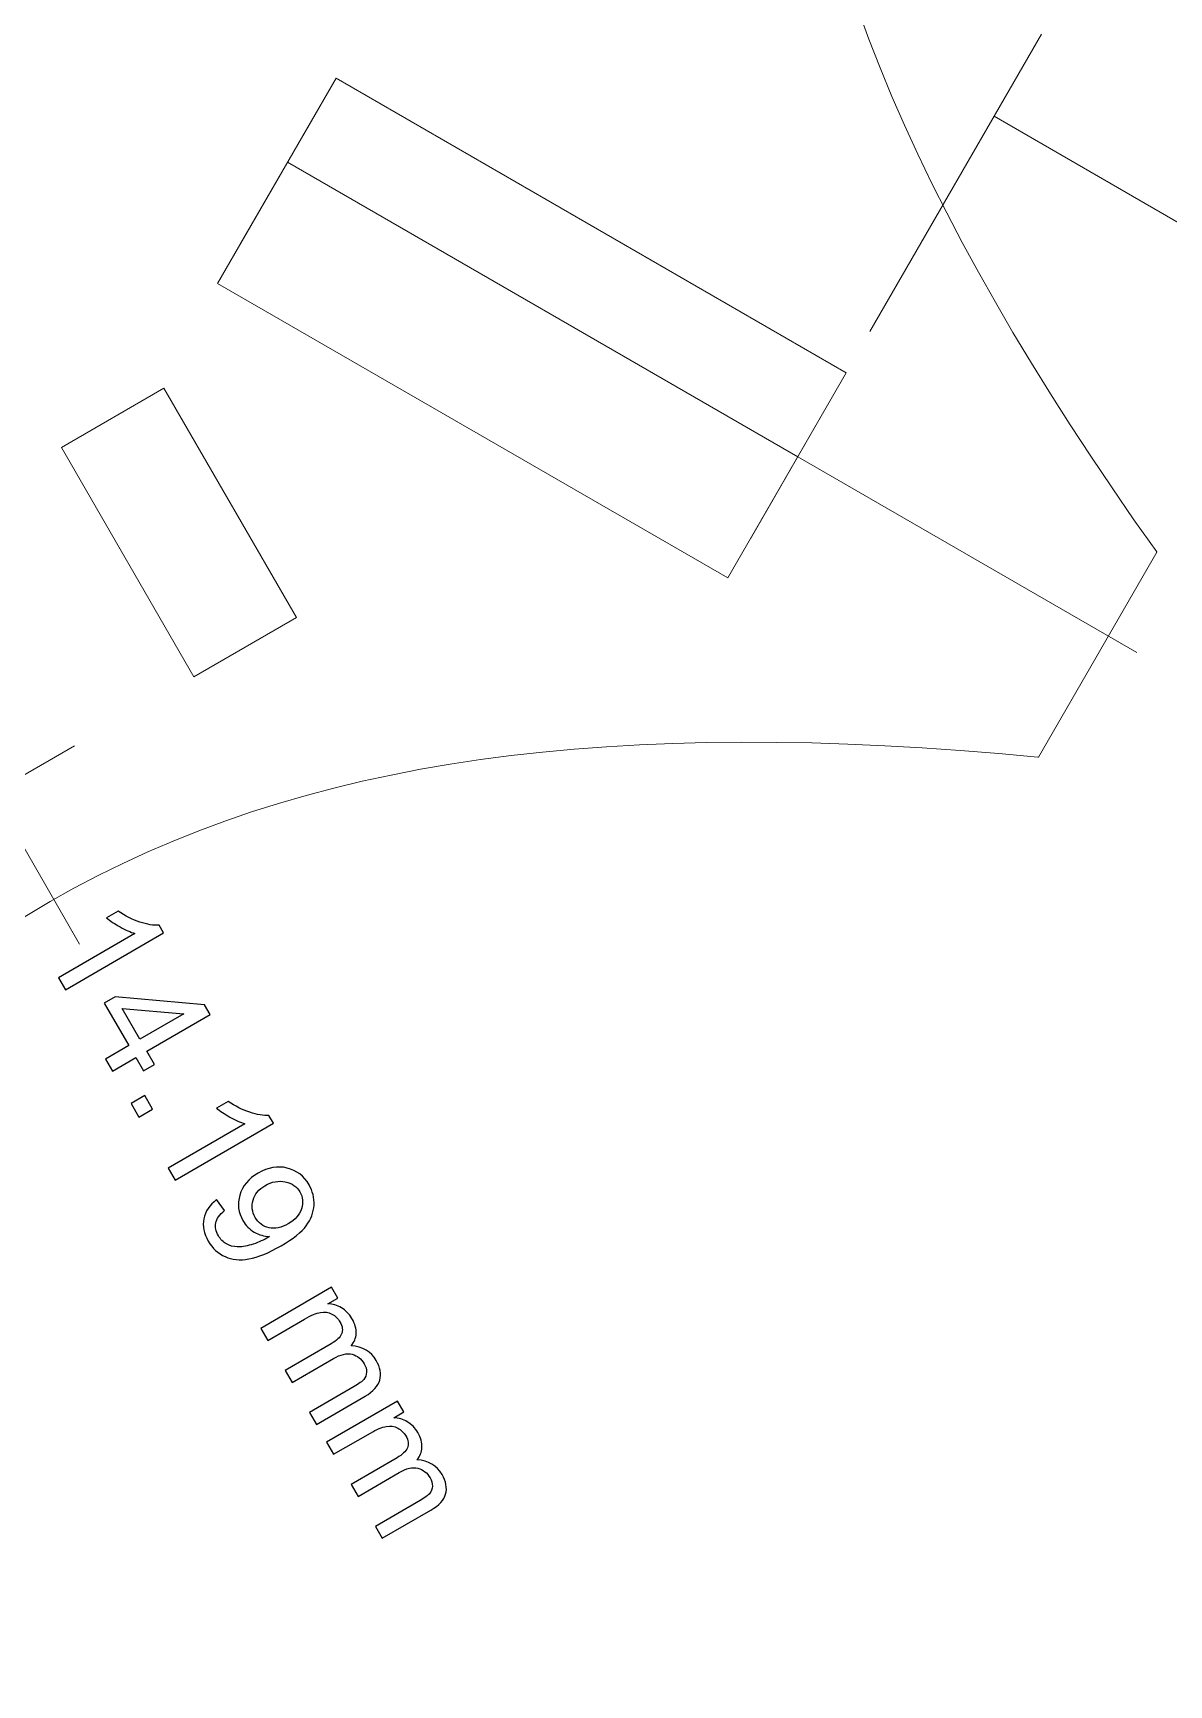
# Model space of a CAD drawing. Header units: millimetres. Extents: x -819 to 558, y -342 to 336.
# Drawn here: x 449.2 to 510, y -296.5 to -208 of the extents above; entities that cross this region are included whole.
import ezdxf

# ---------------------------------------------------------------- set-up
doc = ezdxf.new("R2010")
doc.units = ezdxf.units.MM
doc.header["$MEASUREMENT"] = 0
doc.layers.add('#Layer 1', color=7, linetype='Continuous')

msp = doc.modelspace()

# ---------------------------------------------------------------- linework, layer by layer
at = {"layer": '#Layer 1', "color": 22, "lineweight": 9}
for points in [[(509.3881, -235.8011), (483.036, -198.8062), (483.0235, -173.3399), (509.4218, -136.4142)], [(456.1819, -227.0346), (456.1819, -227.0346), (450.6848, -230.2087), (450.6848, -230.2087)], [(503.0234, -246.7996), (457.809, -242.4757), (435.7479, -255.1982), (416.9685, -296.5225)]]:
    msp.add_open_spline(points, degree=3, dxfattribs=at)
at = {"layer": '#Layer 1', "color": 250, "lineweight": 20}
for points in [[(494.02, -223.9992), (494.02, -223.9992), (503.2228, -208.0591), (503.2228, -208.0591)], [(500.6828, -212.4585), (500.6828, -212.4585), (517.3334, -222.0715), (517.3334, -222.0715)], [(464.1365, -212.6117), (464.1365, -212.6117), (460.268, -219.3121), (460.268, -219.3121)], [(462.808, -214.9127), (462.808, -214.9127), (490.1515, -230.6996), (490.1515, -230.6996)], [(491.48, -228.3986), (491.48, -228.3986), (487.6115, -235.099), (487.6115, -235.099)], [(490.1515, -230.6996), (490.1515, -230.6996), (508.3268, -241.1932), (508.3268, -241.1932)], [(437.9713, -253.9433), (437.9713, -253.9433), (451.3839, -246.1966), (451.3839, -246.1966)], [(446.9849, -248.7373), (446.9849, -248.7373), (451.6547, -256.8225), (451.6547, -256.8225)]]:
    msp.add_open_spline(points, degree=3, dxfattribs=at)
at = {"layer": '#Layer 1', "color": 22, "lineweight": 9}
for points, knots in [([(492.75, -226.1989), (492.75, -226.1989), (492.7498, -226.1988), (492.7498, -226.1988), (492.7498, -226.1988), (492.7498, -226.1988), (465.4065, -210.412), (465.4065, -210.412), (465.4065, -210.412), (465.4065, -210.412), (459.0566, -221.4107), (459.0566, -221.4107), (459.0566, -221.4107), (459.0566, -221.4107), (486.4, -237.1973), (486.4, -237.1973)], [0, 0, 0, 0, 0.25, 0.25, 0.25, 0.25, 0.5, 0.5, 0.5, 0.5, 0.75, 0.75, 0.75, 0.75, 1, 1, 1, 1]), ([(465.4065, -210.412), (465.4065, -210.412), (459.0566, -221.4107), (459.0566, -221.4107), (459.0566, -221.4107), (459.0566, -221.4107), (486.4, -237.1973), (486.4, -237.1973), (486.4, -237.1973), (486.4, -237.1973), (492.75, -226.1989), (492.75, -226.1989)], [0, 0, 0, 0, 0.3333333, 0.3333333, 0.3333333, 0.3333333, 0.6666667, 0.6666667, 0.6666667, 0.6666667, 1, 1, 1, 1]), ([(456.1841, -227.0335), (456.1841, -227.0335), (463.2784, -239.3211), (463.2784, -239.3211), (463.2784, -239.3211), (463.2784, -239.3211), (457.779, -242.4962), (457.779, -242.4962), (457.779, -242.4962), (457.779, -242.4962), (450.6847, -230.2086), (450.6847, -230.2086)], [0, 0, 0, 0, 0.3333333, 0.3333333, 0.3333333, 0.3333333, 0.6666667, 0.6666667, 0.6666667, 0.6666667, 1, 1, 1, 1]), ([(503.0255, -246.7961), (503.0255, -246.7961), (503.0505, -246.8105), (503.0505, -246.8105), (503.0505, -246.8105), (503.0505, -246.8105), (509.4006, -235.8119), (509.4006, -235.8119), (509.4006, -235.8119), (509.4006, -235.8119), (509.3865, -235.804), (509.3865, -235.804)], [0, 0, 0, 0, 0.3333333, 0.3333333, 0.3333333, 0.3333333, 0.6666667, 0.6666667, 0.6666667, 0.6666667, 1, 1, 1, 1])]:
    msp.add_open_spline(points, degree=3, knots=knots, dxfattribs=at)
at = {"layer": '#Layer 1', "color": 250}
for points, knots in [([(450.9032, -259.2729), (450.9032, -259.2729), (450.5291, -258.6295), (450.5291, -258.6295), (450.5291, -258.6295), (450.5291, -258.6295), (454.6294, -256.2511), (454.6294, -256.2511), (454.6294, -256.2511), (454.3923, -256.182), (454.127, -256.0649), (453.8335, -255.8999), (453.8335, -255.8999), (453.54, -255.7334), (453.2972, -255.5726), (453.1081, -255.4145), (453.1081, -255.4145), (453.1081, -255.4145), (453.7303, -255.0547), (453.7303, -255.0547), (453.7303, -255.0547), (454.1085, -255.3156), (454.4952, -255.5117), (454.8918, -255.6414), (454.8918, -255.6414), (455.2898, -255.7712), (455.6326, -255.8262), (455.9248, -255.8064), (455.9248, -255.8064), (455.9248, -255.8064), (456.1647, -256.2212), (456.1647, -256.2212), (456.1647, -256.2212), (456.1647, -256.2212), (450.9032, -259.2729), (450.9032, -259.2729)], [0, 0, 0, 0, 0.1111111, 0.1111111, 0.1111111, 0.1111111, 0.2222222, 0.2222222, 0.2222222, 0.2222222, 0.3333333, 0.3333333, 0.3333333, 0.3333333, 0.4444444, 0.4444444, 0.4444444, 0.4444444, 0.5555556, 0.5555556, 0.5555556, 0.5555556, 0.6666667, 0.6666667, 0.6666667, 0.6666667, 0.7777778, 0.7777778, 0.7777778, 0.7777778, 0.8888889, 0.8888889, 0.8888889, 0.8888889, 1, 1, 1, 1]), ([(453.048, -262.9893), (453.048, -262.9893), (454.3038, -262.2624), (454.3038, -262.2624), (454.3038, -262.2624), (454.3038, -262.2624), (452.9855, -259.9878), (452.9855, -259.9878), (452.9855, -259.9878), (452.9855, -259.9878), (453.5752, -259.6463), (453.5752, -259.6463), (453.5752, -259.6463), (453.5752, -259.6463), (458.3576, -260.0689), (458.3576, -260.0689), (458.3576, -260.0689), (458.3576, -260.0689), (458.6624, -260.5937), (458.6624, -260.5937), (458.6624, -260.5937), (458.6624, -260.5937), (455.2663, -262.5628), (455.2663, -262.5628), (455.2663, -262.5628), (455.2663, -262.5628), (455.677, -263.2711), (455.677, -263.2711), (455.677, -263.2711), (455.677, -263.2711), (455.0872, -263.6141), (455.0872, -263.6141), (455.0872, -263.6141), (455.0872, -263.6141), (454.6764, -262.9058), (454.6764, -262.9058), (454.6764, -262.9058), (454.6764, -262.9058), (453.422, -263.6327), (453.422, -263.6327), (453.422, -263.6327), (453.422, -263.6327), (453.048, -262.9893), (453.048, -262.9893)], [0, 0, 0, 0, 0.0909091, 0.0909091, 0.0909091, 0.0909091, 0.1818182, 0.1818182, 0.1818182, 0.1818182, 0.2727273, 0.2727273, 0.2727273, 0.2727273, 0.3636364, 0.3636364, 0.3636364, 0.3636364, 0.4545455, 0.4545455, 0.4545455, 0.4545455, 0.5454545, 0.5454545, 0.5454545, 0.5454545, 0.6363636, 0.6363636, 0.6363636, 0.6363636, 0.7272727, 0.7272727, 0.7272727, 0.7272727, 0.8181818, 0.8181818, 0.8181818, 0.8181818, 0.9090909, 0.9090909, 0.9090909, 0.9090909, 1, 1, 1, 1]), ([(454.8936, -261.9193), (454.8936, -261.9193), (457.2556, -260.5502), (457.2556, -260.5502), (457.2556, -260.5502), (457.2556, -260.5502), (453.9422, -260.2784), (453.9422, -260.2784), (453.9422, -260.2784), (453.9422, -260.2784), (454.8936, -261.9193), (454.8936, -261.9193)], [0, 0, 0, 0, 0.3333333, 0.3333333, 0.3333333, 0.3333333, 0.6666667, 0.6666667, 0.6666667, 0.6666667, 1, 1, 1, 1]), ([(454.4165, -265.3653), (454.4165, -265.3653), (455.1503, -264.9404), (455.1503, -264.9404), (455.1503, -264.9404), (455.1503, -264.9404), (455.5751, -265.6741), (455.5751, -265.6741), (455.5751, -265.6741), (455.5751, -265.6741), (454.8414, -266.099), (454.8414, -266.099), (454.8414, -266.099), (454.8414, -266.099), (454.4165, -265.3653), (454.4165, -265.3653)], [0, 0, 0, 0, 0.25, 0.25, 0.25, 0.25, 0.5, 0.5, 0.5, 0.5, 0.75, 0.75, 0.75, 0.75, 1, 1, 1, 1]), ([(456.79, -269.4651), (456.79, -269.4651), (456.4159, -268.8217), (456.4159, -268.8217), (456.4159, -268.8217), (456.4159, -268.8217), (460.5162, -266.4433), (460.5162, -266.4433), (460.5162, -266.4433), (460.2791, -266.3742), (460.0138, -266.2571), (459.7203, -266.0921), (459.7203, -266.0921), (459.4268, -265.9256), (459.184, -265.7648), (458.9949, -265.6067), (458.9949, -265.6067), (458.9949, -265.6067), (459.6171, -265.2469), (459.6171, -265.2469), (459.6171, -265.2469), (459.9953, -265.5078), (460.382, -265.7039), (460.7786, -265.8336), (460.7786, -265.8336), (461.1766, -265.9634), (461.5194, -266.0184), (461.8116, -265.9986), (461.8116, -265.9986), (461.8116, -265.9986), (462.0515, -266.4134), (462.0515, -266.4134), (462.0515, -266.4134), (462.0515, -266.4134), (456.79, -269.4651), (456.79, -269.4651)], [0, 0, 0, 0, 0.1111111, 0.1111111, 0.1111111, 0.1111111, 0.2222222, 0.2222222, 0.2222222, 0.2222222, 0.3333333, 0.3333333, 0.3333333, 0.3333333, 0.4444444, 0.4444444, 0.4444444, 0.4444444, 0.5555556, 0.5555556, 0.5555556, 0.5555556, 0.6666667, 0.6666667, 0.6666667, 0.6666667, 0.7777778, 0.7777778, 0.7777778, 0.7777778, 0.8888889, 0.8888889, 0.8888889, 0.8888889, 1, 1, 1, 1]), ([(459.0063, -270.5131), (459.0063, -270.5131), (459.4227, -271.0986), (459.4227, -271.0986), (459.4227, -271.0986), (459.163, -271.3188), (459.0093, -271.5418), (458.9642, -271.7648), (458.9642, -271.7648), (458.919, -271.9891), (458.9628, -272.2163), (459.097, -272.4477), (459.097, -272.4477), (459.2113, -272.6452), (459.358, -272.7934), (459.5345, -272.8893), (459.5345, -272.8893), (459.7108, -272.9853), (459.9027, -273.0375), (460.1101, -273.0459), (460.1101, -273.0459), (460.3162, -273.0529), (460.5674, -273.0147), (460.8623, -272.9285), (460.8623, -272.9285), (461.1572, -272.8439), (461.438, -272.7239), (461.7047, -272.5701), (461.7047, -272.5701), (461.7328, -272.5531), (461.7752, -272.5277), (461.8316, -272.491), (461.8316, -272.491), (461.5509, -272.4812), (461.2827, -272.4022), (461.0259, -272.254), (461.0259, -272.254), (460.7705, -272.1045), (460.5658, -271.8999), (460.4162, -271.6403), (460.4162, -271.6403), (460.1635, -271.2072), (460.1084, -270.7485), (460.2494, -270.2659), (460.2494, -270.2659), (460.3891, -269.7833), (460.7163, -269.3924), (461.2313, -269.0931), (461.2313, -269.0931), (461.7633, -268.7854), (462.2826, -268.6935), (462.7878, -268.8191), (462.7878, -268.8191), (463.293, -268.9446), (463.6839, -269.2437), (463.9577, -269.715), (463.9577, -269.715), (464.1554, -270.0564), (464.2443, -270.4219), (464.2247, -270.81), (464.2247, -270.81), (464.2035, -271.1994), (464.0667, -271.565), (463.8127, -271.9092), (463.8127, -271.9092), (463.5574, -272.2522), (463.1087, -272.6107), (462.4653, -272.9833), (462.4653, -272.9833), (461.7951, -273.3715), (461.2195, -273.6087), (460.7382, -273.6934), (460.7382, -273.6934), (460.2585, -273.7781), (459.8308, -273.7373), (459.4569, -273.5694), (459.4569, -273.5694), (459.083, -273.403), (458.7837, -273.1265), (458.5593, -272.7399), (458.5593, -272.7399), (458.3222, -272.3307), (458.2417, -271.93), (458.3193, -271.5377), (458.3193, -271.5377), (458.3954, -271.1468), (458.6253, -270.8038), (459.0063, -270.5131)], [0, 0, 0, 0, 0.0454545, 0.0454545, 0.0454545, 0.0454545, 0.0909091, 0.0909091, 0.0909091, 0.0909091, 0.1363636, 0.1363636, 0.1363636, 0.1363636, 0.1818182, 0.1818182, 0.1818182, 0.1818182, 0.2272727, 0.2272727, 0.2272727, 0.2272727, 0.2727273, 0.2727273, 0.2727273, 0.2727273, 0.3181818, 0.3181818, 0.3181818, 0.3181818, 0.3636364, 0.3636364, 0.3636364, 0.3636364, 0.4090909, 0.4090909, 0.4090909, 0.4090909, 0.4545455, 0.4545455, 0.4545455, 0.4545455, 0.5, 0.5, 0.5, 0.5, 0.5454545, 0.5454545, 0.5454545, 0.5454545, 0.5909091, 0.5909091, 0.5909091, 0.5909091, 0.6363636, 0.6363636, 0.6363636, 0.6363636, 0.6818182, 0.6818182, 0.6818182, 0.6818182, 0.7272727, 0.7272727, 0.7272727, 0.7272727, 0.7727273, 0.7727273, 0.7727273, 0.7727273, 0.8181818, 0.8181818, 0.8181818, 0.8181818, 0.8636364, 0.8636364, 0.8636364, 0.8636364, 0.9090909, 0.9090909, 0.9090909, 0.9090909, 0.9545455, 0.9545455, 0.9545455, 0.9545455, 1, 1, 1, 1]), ([(462.8475, -271.8064), (463.2172, -271.5919), (463.4529, -271.3237), (463.5558, -271.0019), (463.5558, -271.0019), (463.6587, -270.6788), (463.6305, -270.3796), (463.4696, -270.103), (463.4696, -270.103), (463.3044, -269.8167), (463.0433, -269.6361), (462.6863, -269.5585), (462.6863, -269.5585), (462.3293, -269.4824), (461.9652, -269.5516), (461.5942, -269.7675), (461.5942, -269.7675), (461.2597, -269.9609), (461.0481, -270.2192), (460.955, -270.541), (460.955, -270.541), (460.8634, -270.8642), (460.9043, -271.1732), (461.0751, -271.468), (461.0751, -271.468), (461.2474, -271.7658), (461.4943, -271.9505), (461.8146, -272.0211), (461.8146, -272.0211), (462.1336, -272.0916), (462.4779, -272.021), (462.8475, -271.8064)], [0, 0, 0, 0, 0.125, 0.125, 0.125, 0.125, 0.25, 0.25, 0.25, 0.25, 0.375, 0.375, 0.375, 0.375, 0.5, 0.5, 0.5, 0.5, 0.625, 0.625, 0.625, 0.625, 0.75, 0.75, 0.75, 0.75, 0.875, 0.875, 0.875, 0.875, 1, 1, 1, 1]), ([(461.3738, -277.4124), (461.3738, -277.4124), (465.1708, -275.2105), (465.1708, -275.2105), (465.1708, -275.2105), (465.1708, -275.2105), (465.5053, -275.7861), (465.5053, -275.7861), (465.5053, -275.7861), (465.5053, -275.7861), (464.9719, -276.0953), (464.9719, -276.0953), (464.9719, -276.0953), (465.2274, -276.1065), (465.4687, -276.1784), (465.6959, -276.3111), (465.6959, -276.3111), (465.9245, -276.4423), (466.1108, -276.6356), (466.2576, -276.8881), (466.2576, -276.8881), (466.4213, -277.1689), (466.4962, -277.4342), (466.4835, -277.6811), (466.4835, -277.6811), (466.4708, -277.9295), (466.382, -278.151), (466.2155, -278.3458), (466.2155, -278.3458), (466.8322, -278.3894), (467.2809, -278.6518), (467.5604, -279.133), (467.5604, -279.133), (467.7778, -279.5097), (467.8414, -279.8597), (467.7512, -280.1828), (467.7512, -280.1828), (467.6594, -280.506), (467.3971, -280.7939), (466.9638, -281.0452), (466.9638, -281.0452), (466.9638, -281.0452), (464.3577, -282.5569), (464.3577, -282.5569), (464.3577, -282.5569), (464.3577, -282.5569), (463.9866, -281.9163), (463.9866, -281.9163), (463.9866, -281.9163), (463.9866, -281.9163), (466.3781, -280.5302), (466.3781, -280.5302), (466.3781, -280.5302), (466.635, -280.3806), (466.8085, -280.2522), (466.8974, -280.1448), (466.8974, -280.1448), (466.9863, -280.0376), (467.0342, -279.9092), (467.0399, -279.7596), (467.0399, -279.7596), (467.0455, -279.61), (467.0045, -279.4605), (466.9198, -279.3137), (466.9198, -279.3137), (466.7645, -279.047), (466.5472, -278.8763), (466.2678, -278.803), (466.2678, -278.803), (465.987, -278.7296), (465.6526, -278.8059), (465.2617, -279.0331), (465.2617, -279.0331), (465.2617, -279.0331), (463.0549, -280.312), (463.0549, -280.312), (463.0549, -280.312), (463.0549, -280.312), (462.6823, -279.6686), (462.6823, -279.6686), (462.6823, -279.6686), (462.6823, -279.6686), (465.1487, -278.2373), (465.1487, -278.2373), (465.1487, -278.2373), (465.4352, -278.0722), (465.6185, -277.8957), (465.7018, -277.708), (465.7018, -277.708), (465.7836, -277.519), (465.7553, -277.3058), (465.617, -277.0688), (465.617, -277.0688), (465.5125, -276.8868), (465.3672, -276.7472), (465.1837, -276.6484), (465.1837, -276.6484), (464.9988, -276.5511), (464.7943, -276.5201), (464.5713, -276.5568), (464.5713, -276.5568), (464.3469, -276.5949), (464.0633, -276.7135), (463.7176, -276.9139), (463.7176, -276.9139), (463.7176, -276.9139), (461.7479, -278.0559), (461.7479, -278.0559), (461.7479, -278.0559), (461.7479, -278.0559), (461.3738, -277.4124), (461.3738, -277.4124)], [0, 0, 0, 0, 0.0357143, 0.0357143, 0.0357143, 0.0357143, 0.0714286, 0.0714286, 0.0714286, 0.0714286, 0.1071429, 0.1071429, 0.1071429, 0.1071429, 0.1428571, 0.1428571, 0.1428571, 0.1428571, 0.1785714, 0.1785714, 0.1785714, 0.1785714, 0.2142857, 0.2142857, 0.2142857, 0.2142857, 0.25, 0.25, 0.25, 0.25, 0.2857143, 0.2857143, 0.2857143, 0.2857143, 0.3214286, 0.3214286, 0.3214286, 0.3214286, 0.3571429, 0.3571429, 0.3571429, 0.3571429, 0.3928571, 0.3928571, 0.3928571, 0.3928571, 0.4285714, 0.4285714, 0.4285714, 0.4285714, 0.4642857, 0.4642857, 0.4642857, 0.4642857, 0.5, 0.5, 0.5, 0.5, 0.5357143, 0.5357143, 0.5357143, 0.5357143, 0.5714286, 0.5714286, 0.5714286, 0.5714286, 0.6071429, 0.6071429, 0.6071429, 0.6071429, 0.6428571, 0.6428571, 0.6428571, 0.6428571, 0.6785714, 0.6785714, 0.6785714, 0.6785714, 0.7142857, 0.7142857, 0.7142857, 0.7142857, 0.75, 0.75, 0.75, 0.75, 0.7857143, 0.7857143, 0.7857143, 0.7857143, 0.8214286, 0.8214286, 0.8214286, 0.8214286, 0.8571429, 0.8571429, 0.8571429, 0.8571429, 0.8928571, 0.8928571, 0.8928571, 0.8928571, 0.9285714, 0.9285714, 0.9285714, 0.9285714, 0.9642857, 0.9642857, 0.9642857, 0.9642857, 1, 1, 1, 1]), ([(464.9013, -283.5197), (464.9013, -283.5197), (468.6983, -281.3178), (468.6983, -281.3178), (468.6983, -281.3178), (468.6983, -281.3178), (469.0328, -281.8934), (469.0328, -281.8934), (469.0328, -281.8934), (469.0328, -281.8934), (468.4994, -282.2026), (468.4994, -282.2026), (468.4994, -282.2026), (468.7549, -282.2138), (468.9962, -282.2857), (469.2234, -282.4184), (469.2234, -282.4184), (469.452, -282.5496), (469.6383, -282.7429), (469.7851, -282.9954), (469.7851, -282.9954), (469.9488, -283.2762), (470.0237, -283.5415), (470.011, -283.7884), (470.011, -283.7884), (469.9983, -284.0368), (469.9095, -284.2583), (469.743, -284.4531), (469.743, -284.4531), (470.3597, -284.4967), (470.8084, -284.7591), (471.0879, -285.2403), (471.0879, -285.2403), (471.3053, -285.617), (471.3689, -285.967), (471.2787, -286.2901), (471.2787, -286.2901), (471.1869, -286.6133), (470.9246, -286.9012), (470.4913, -287.1525), (470.4913, -287.1525), (470.4913, -287.1525), (467.8852, -288.6642), (467.8852, -288.6642), (467.8852, -288.6642), (467.8852, -288.6642), (467.5141, -288.0236), (467.5141, -288.0236), (467.5141, -288.0236), (467.5141, -288.0236), (469.9056, -286.6375), (469.9056, -286.6375), (469.9056, -286.6375), (470.1625, -286.4879), (470.336, -286.3595), (470.4249, -286.2521), (470.4249, -286.2521), (470.5138, -286.1449), (470.5617, -286.0165), (470.5674, -285.8669), (470.5674, -285.8669), (470.573, -285.7173), (470.532, -285.5678), (470.4473, -285.421), (470.4473, -285.421), (470.292, -285.1543), (470.0747, -284.9836), (469.7953, -284.9103), (469.7953, -284.9103), (469.5145, -284.8369), (469.1801, -284.9132), (468.7892, -285.1404), (468.7892, -285.1404), (468.7892, -285.1404), (466.5824, -286.4193), (466.5824, -286.4193), (466.5824, -286.4193), (466.5824, -286.4193), (466.2098, -285.7759), (466.2098, -285.7759), (466.2098, -285.7759), (466.2098, -285.7759), (468.6762, -284.3446), (468.6762, -284.3446), (468.6762, -284.3446), (468.9627, -284.1795), (469.146, -284.003), (469.2293, -283.8153), (469.2293, -283.8153), (469.3111, -283.6263), (469.2828, -283.4131), (469.1445, -283.1761), (469.1445, -283.1761), (469.04, -282.9941), (468.8947, -282.8545), (468.7112, -282.7557), (468.7112, -282.7557), (468.5263, -282.6584), (468.3218, -282.6274), (468.0988, -282.6641), (468.0988, -282.6641), (467.8744, -282.7022), (467.5908, -282.8208), (467.2451, -283.0212), (467.2451, -283.0212), (467.2451, -283.0212), (465.2754, -284.1632), (465.2754, -284.1632), (465.2754, -284.1632), (465.2754, -284.1632), (464.9013, -283.5197), (464.9013, -283.5197)], [0, 0, 0, 0, 0.0357143, 0.0357143, 0.0357143, 0.0357143, 0.0714286, 0.0714286, 0.0714286, 0.0714286, 0.1071429, 0.1071429, 0.1071429, 0.1071429, 0.1428571, 0.1428571, 0.1428571, 0.1428571, 0.1785714, 0.1785714, 0.1785714, 0.1785714, 0.2142857, 0.2142857, 0.2142857, 0.2142857, 0.25, 0.25, 0.25, 0.25, 0.2857143, 0.2857143, 0.2857143, 0.2857143, 0.3214286, 0.3214286, 0.3214286, 0.3214286, 0.3571429, 0.3571429, 0.3571429, 0.3571429, 0.3928571, 0.3928571, 0.3928571, 0.3928571, 0.4285714, 0.4285714, 0.4285714, 0.4285714, 0.4642857, 0.4642857, 0.4642857, 0.4642857, 0.5, 0.5, 0.5, 0.5, 0.5357143, 0.5357143, 0.5357143, 0.5357143, 0.5714286, 0.5714286, 0.5714286, 0.5714286, 0.6071429, 0.6071429, 0.6071429, 0.6071429, 0.6428571, 0.6428571, 0.6428571, 0.6428571, 0.6785714, 0.6785714, 0.6785714, 0.6785714, 0.7142857, 0.7142857, 0.7142857, 0.7142857, 0.75, 0.75, 0.75, 0.75, 0.7857143, 0.7857143, 0.7857143, 0.7857143, 0.8214286, 0.8214286, 0.8214286, 0.8214286, 0.8571429, 0.8571429, 0.8571429, 0.8571429, 0.8928571, 0.8928571, 0.8928571, 0.8928571, 0.9285714, 0.9285714, 0.9285714, 0.9285714, 0.9642857, 0.9642857, 0.9642857, 0.9642857, 1, 1, 1, 1])]:
    msp.add_open_spline(points, degree=3, knots=knots, dxfattribs=at)

doc.saveas('drawing.dxf')
